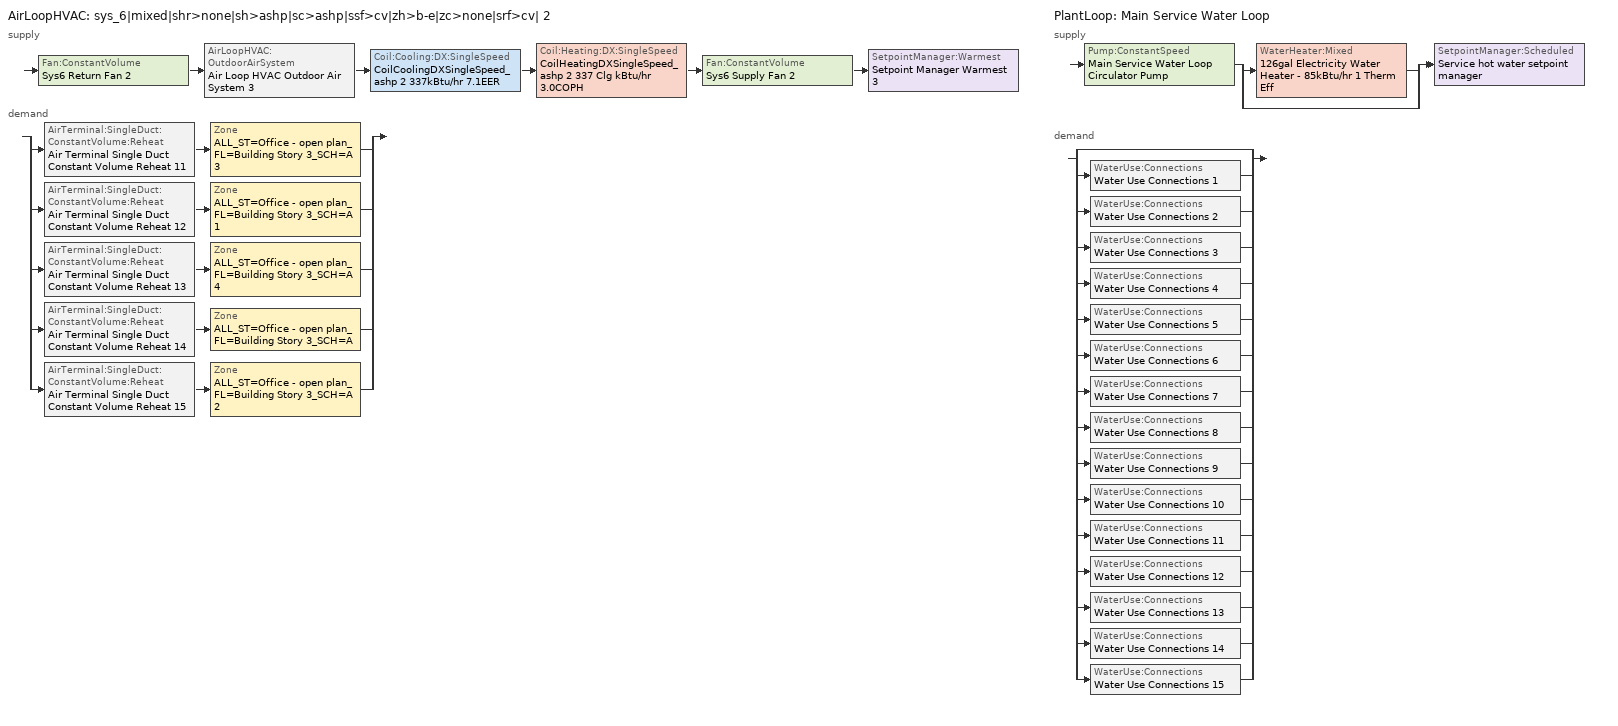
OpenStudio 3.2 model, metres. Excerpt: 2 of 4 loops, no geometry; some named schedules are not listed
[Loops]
AirLoopHVAC 'sys_6|mixed|shr>none|sh>ashp|sc>ashp|ssf>cv|zh>b-e|zc>none|srf>cv| 2'
 supply: Fan:ConstantVolume 'Sys6 Return Fan 2' > AirLoopHVAC:OutdoorAirSystem 'Air Loop HVAC Outdoor Air System 3' > Coil:Cooling:DX:SingleSpeed 'CoilCoolingDXSingleSpeed_ashp 2 337kBtu/hr 7.1EER' > Coil:Heating:DX:SingleSpeed 'CoilHeatingDXSingleSpeed_ashp 2 337 Clg kBtu/hr 3.0COPH' > Fan:ConstantVolume 'Sys6 Supply Fan 2' > SetpointManager:Warmest 'Setpoint Manager Warmest 3'
 demand: split
  | AirTerminal:SingleDuct:ConstantVolume:Reheat 'Air Terminal Single Duct Constant Volume Reheat 11' > Zone 'ALL_ST=Office - open plan_FL=Building Story 3_SCH=A 3'
  | AirTerminal:SingleDuct:ConstantVolume:Reheat 'Air Terminal Single Duct Constant Volume Reheat 12' > Zone 'ALL_ST=Office - open plan_FL=Building Story 3_SCH=A 1'
  | AirTerminal:SingleDuct:ConstantVolume:Reheat 'Air Terminal Single Duct Constant Volume Reheat 13' > Zone 'ALL_ST=Office - open plan_FL=Building Story 3_SCH=A 4'
  | AirTerminal:SingleDuct:ConstantVolume:Reheat 'Air Terminal Single Duct Constant Volume Reheat 14' > Zone 'ALL_ST=Office - open plan_FL=Building Story 3_SCH=A'
  | AirTerminal:SingleDuct:ConstantVolume:Reheat 'Air Terminal Single Duct Constant Volume Reheat 15' > Zone 'ALL_ST=Office - open plan_FL=Building Story 3_SCH=A 2'
PlantLoop 'Main Service Water Loop'
 supply: Pump:ConstantSpeed 'Main Service Water Loop Circulator Pump' > split
  | WaterHeater:Mixed '126gal Electricity Water Heater - 85kBtu/hr 1 Therm Eff'
  | bypass
  join > SetpointManager:Scheduled 'Service hot water setpoint manager'
 demand: split
  | bypass
  | WaterUse:Connections 'Water Use Connections 1'
  | WaterUse:Connections 'Water Use Connections 2'
  | WaterUse:Connections 'Water Use Connections 3'
  | WaterUse:Connections 'Water Use Connections 4'
  | WaterUse:Connections 'Water Use Connections 5'
  | WaterUse:Connections 'Water Use Connections 6'
  | WaterUse:Connections 'Water Use Connections 7'
  | WaterUse:Connections 'Water Use Connections 8'
  | WaterUse:Connections 'Water Use Connections 9'
  | WaterUse:Connections 'Water Use Connections 10'
  | WaterUse:Connections 'Water Use Connections 11'
  | WaterUse:Connections 'Water Use Connections 12'
  | WaterUse:Connections 'Water Use Connections 13'
  | WaterUse:Connections 'Water Use Connections 14'
  | WaterUse:Connections 'Water Use Connections 15'
[Sizing:Zone] Zone Cooling Design Supply Air Temperature Input Method=TemperatureDifference; Zone Cooling Design Supply Air Temperature {C}=14; Zone Cooling Design Supply Air Temperature Difference {deltaC}=11; Zone Heating Design Supply Air Temperature Input Method=TemperatureDifference; Zone Heating Design Supply Air Temperature {C}=40; Zone Heating Design Supply Air Temperature Difference {deltaC}=21; Zone Cooling Design Supply Air Humidity Ratio {kg-H2O/kg-air}=0.0085; Zone Heating Design Supply Air Humidity Ratio {kg-H2O/kg-air}=0.008; Zone Heating Sizing Factor=1.3; Zone Cooling Sizing Factor=1; Cooling Design Air Flow Method=DesignDay; Heating Design Air Flow Method=DesignDay; Account for Dedicated Outdoor Air System=No; Dedicated Outdoor Air System Control Strategy=NeutralSupplyAir; Dedicated Outdoor Air Low Setpoint Temperature for Design {C}=autosize; Dedicated Outdoor Air High Setpoint Temperature for Design {C}=autosize
ALL_ST=Office - open plan_FL=Building Story 3_SCH=A; ALL_ST=Office - open plan_FL=Building Story 3_SCH=A 1; ALL_ST=Office - open plan_FL=Building Story 3_SCH=A 2; ALL_ST=Office - open plan_FL=Building Story 3_SCH=A 3; ALL_ST=Office - open plan_FL=Building Story 3_SCH=A 4
[Zone equipment]
ALL_ST=Office - open plan_FL=Building Story 3_SCH=A: Zone HVAC Baseboard Convective Electric 14, Air Terminal Single Duct Constant Volume Reheat 14
ALL_ST=Office - open plan_FL=Building Story 3_SCH=A 1: Zone HVAC Baseboard Convective Electric 12, Air Terminal Single Duct Constant Volume Reheat 12
ALL_ST=Office - open plan_FL=Building Story 3_SCH=A 2: Zone HVAC Baseboard Convective Electric 15, Air Terminal Single Duct Constant Volume Reheat 15
ALL_ST=Office - open plan_FL=Building Story 3_SCH=A 3: Zone HVAC Baseboard Convective Electric 11, Air Terminal Single Duct Constant Volume Reheat 11
ALL_ST=Office - open plan_FL=Building Story 3_SCH=A 4: Zone HVAC Baseboard Convective Electric 13, Air Terminal Single Duct Constant Volume Reheat 13
[AirLoopHVAC]
sys_6|mixed|shr>none|sh>ashp|sc>ashp|ssf>cv|zh>b-e|zc>none|srf>cv| 2: Availability Schedule=sys_6|mixed|shr>none|sh>ashp|sc>ashp|ssf>cv|zh>b-e|zc>none|srf>cv| 2 Occ Sch; Design Supply Air Flow Rate {m3/s}=autosize; Design Return Air Flow Fraction of Supply Air Flow=1
[Sizing:System]
sys_6|mixed|shr>none|sh>ashp|sc>ashp|ssf>cv|zh>b-e|zc>none|srf>cv| 2: Type of Load to Size On=Sensible; Design Outdoor Air Flow Rate {m3/s}=Autosize; Central Heating Maximum System Air Flow Ratio=0.3; Preheat Design Temperature {C}=7; Preheat Design Humidity Ratio {kg-H2O/kg-Air}=0.008; Precool Design Temperature {C}=12.8; Precool Design Humidity Ratio {kg-H2O/kg-Air}=0.008; Central Cooling Design Supply Air Temperature {C}=13; Central Heating Design Supply Air Temperature {C}=13.1; Sizing Option=NonCoincident; 100% Outdoor Air in Cooling=No; 100% Outdoor Air in Heating=No; Central Cooling Design Supply Air Humidity Ratio {kg-H2O/kg-Air}=0.0085; Central Heating Design Supply Air Humidity Ratio {kg-H2O/kg-Air}=0.008; Cooling Design Air Flow Method=DesignDay; Cooling Design Air Flow Rate {m3/s}=0; Heating Design Air Flow Method=DesignDay; Heating Design Air Flow Rate {m3/s}=0; System Outdoor Air Method=ZoneSum; Zone Maximum Outdoor Air Fraction=1; Cooling Supply Air Flow Rate Per Floor Area {m3/s-m2}=0.00996765; Cooling Fraction of Autosized Cooling Supply Air Flow Rate=1; Cooling Supply Air Flow Rate Per Unit Cooling Capacity {m3/s-W}=3.94755e-05; Heating Supply Air Flow Rate Per Floor Area {m3/s-m2}=0.00996765; Heating Fraction of Autosized Heating Supply Air Flow Rate=1; Heating Fraction of Autosized Cooling Supply Air Flow Rate=1; Heating Supply Air Flow Rate Per Unit Heating Capacity {m3/s-W}=3.15882e-05; Cooling Design Capacity Method=CoolingDesignCapacity; Cooling Design Capacity {W}=autosize; Cooling Design Capacity Per Floor Area {W/m2}=234.7; Fraction of Autosized Cooling Design Capacity=1; Heating Design Capacity Method=HeatingDesignCapacity; Heating Design Capacity {W}=autosize; Heating Design Capacity Per Floor Area {W/m2}=157; Fraction of Autosized Heating Design Capacity=1; Central Cooling Capacity Control Method=OnOff
[Fan:ConstantVolume] Availability Schedule=Always On Discrete; Fan Total Efficiency=0.39975; Pressure Rise {Pa}=640; Maximum Flow Rate {m3/s}=AutoSize; Motor Efficiency=0.615
Sys6 Supply Fan 2; Sys6 Return Fan 2
[Coil:Heating:DX:SingleSpeed]
CoilHeatingDXSingleSpeed_ashp 2 337 Clg kBtu/hr 3.0COPH: Availability Schedule=Always On Discrete; Rated Total Heating Capacity {W}=Autosize; Rated COP {W/W}=3.33563; Rated Air Flow Rate {m3/s}=Autosize; Rated Supply Fan Power Per Volume Flow Rate {W/(m3/s)}=773.3; Total Heating Capacity Function of Temperature Curve=DXHEAT-NECB2011-REF-CAPFT; Total Heating Capacity Function of Flow Fraction Curve=DXHEAT-NECB2011-REF-CAPFFLOW; Energy Input Ratio Function of Temperature Curve=DXHEAT-NECB2011-REF-EIRFT; Energy Input Ratio Function of Flow Fraction Curve=DXHEAT-NECB2011-REF-EIRFFLOW; Part Load Fraction Correlation Curve=DXHEAT-NECB2011-REF-PLFFPLR; Minimum Outdoor Dry-Bulb Temperature for Compressor Operation {C}=-10; Defrost Strategy=Resistive; Defrost Control=Timed; Defrost Time Period Fraction=0.166667; Resistive Defrost Heater Capacity {W}=2000
[Coil:Cooling:DX:SingleSpeed]
CoilCoolingDXSingleSpeed_ashp 2 337kBtu/hr 7.1EER: Availability Schedule=Always On Discrete; Rated Total Cooling Capacity {W}=autosize; Rated Sensible Heat Ratio=autosize; Rated COP {W/W}=2.50032; Rated Air Flow Rate {m3/s}=autosize; Rated Evaporator Fan Power Per Volume Flow Rate {W/(m3/s)}=773.3; Total Cooling Capacity Function of Temperature Curve=DXCOOL-NECB2011-REF-CAPFT; Total Cooling Capacity Function of Flow Fraction Curve=DXCOOL-NECB2011-REF-CAPFFLOW; Energy Input Ratio Function of Temperature Curve=DXCOOL-NECB2011-REF-COOLEIRFT; Energy Input Ratio Function of Flow Fraction Curve=DXCOOL-NECB2011-REF-COOLEIRFFLOW; Part Load Fraction Correlation Curve=DXCOOL-NECB2011-REF-COOLPLFFPLR; Minimum Outdoor Dry-Bulb Temperature for Compressor Operation {C}=-25; Condenser Type=AirCooled; Evaporative Condenser Effectiveness=0; Evaporative Condenser Air Flow Rate {m3/s}=Autosize; Evaporative Condenser Pump Rated Power Consumption {W}=Autosize; Crankcase Heater Capacity {W}=0; Maximum Outdoor Dry-Bulb Temperature for Crankcase Heater Operation {C}=0; Basin Heater Capacity {W/K}=0; Basin Heater Setpoint Temperature {C}=10
[Controller:OutdoorAir]
Controller Outdoor Air 3: Minimum Outdoor Air Flow Rate {m3/s}=autosize; Maximum Outdoor Air Flow Rate {m3/s}=Autosize; Economizer Control Type=DifferentialEnthalpy; Economizer Control Action Type=ModulateFlow; Lockout Type=NoLockout; Minimum Limit Type=FixedMinimum; Minimum Outdoor Air Schedule=sys_6|mixed|shr>none|sh>ashp|sc>ashp|ssf>cv|zh>b-e|zc>none|srf>cv| 2 Occ Sch; Controller Mechanical Ventilation=Controller Mechanical Ventilation 3; High Humidity Control=No; Heat Recovery Bypass Control Type=BypassWhenWithinEconomizerLimits
[Controller:MechanicalVentilation]
Controller Mechanical Ventilation 3: Availability Schedule=Always On Discrete; System Outdoor Air Method=ZoneSum
[AirLoopHVAC:OutdoorAirSystem]
Air Loop HVAC Outdoor Air System 3: Controller=Controller Outdoor Air 3
[SetpointManager:Warmest]
Setpoint Manager Warmest 3: Control Variable=Temperature; Minimum Setpoint Temperature {C}=13; Maximum Setpoint Temperature {C}=24; Strategy=MaximumTemperature
[ZoneHVAC:Baseboard:Convective:Electric] Availability Schedule=Always On Discrete; Nominal Capacity {W}=autosize; Efficiency=1
Zone HVAC Baseboard Convective Electric 11; Zone HVAC Baseboard Convective Electric 12; Zone HVAC Baseboard Convective Electric 13; Zone HVAC Baseboard Convective Electric 14; Zone HVAC Baseboard Convective Electric 15
[Coil:Heating:Electric] Availability Schedule=Always On Discrete
Coil Heating Electric 11; Coil Heating Electric 12; Coil Heating Electric 13; Coil Heating Electric 14; Coil Heating Electric 15
[AirTerminal:SingleDuct:ConstantVolume:Reheat] Availability Schedule=Always On Discrete; Maximum Air Flow Rate {m3/s}=autosize; Maximum Hot Water or Steam Flow Rate {m3/s}=autosize; Minimum Hot Water or Steam Flow Rate {m3/s}=0; Convergence Tolerance=0.001; Maximum Reheat Air Temperature {C}=35
Name | Reheat Coil
Air Terminal Single Duct Constant Volume Reheat 11 | Coil Heating Electric 11
Air Terminal Single Duct Constant Volume Reheat 12 | Coil Heating Electric 12
Air Terminal Single Duct Constant Volume Reheat 13 | Coil Heating Electric 13
Air Terminal Single Duct Constant Volume Reheat 14 | Coil Heating Electric 14
Air Terminal Single Duct Constant Volume Reheat 15 | Coil Heating Electric 15
[PlantLoop]
Main Service Water Loop: Glycol Concentration=0; Maximum Loop Temperature {C}=60; Minimum Loop Temperature {C}=10; Plant Loop Volume {m3}=Autocalculate; Load Distribution Scheme=Optimal
[Sizing:Plant]
Main Service Water Loop: Loop Type=Heating; Design Loop Exit Temperature {C}=60; Loop Design Temperature Difference {deltaC}=5; Sizing Option=NonCoincident; Zone Timesteps in Averaging Window=1; Coincident Sizing Factor Mode=None
[SetpointManager:Scheduled]
Service hot water setpoint manager: Control Variable=Temperature; Schedule=Service Water Loop Temp - 140F
[Pump:ConstantSpeed]
Main Service Water Loop Circulator Pump: Rated Flow Rate {m3/s}=autosize; Rated Pump Head {Pa}=87091.2; Rated Power Consumption {W}=autosize; Motor Efficiency=0.7; Fraction of Motor Inefficiencies to Fluid Stream=0; Pump Control Type=Intermittent; Design Power Sizing Method=PowerPerFlowPerPressure; Design Electric Power per Unit Flow Rate {W/(m3/s)}=348701.1; Design Shaft Power per Unit Flow Rate per Unit Head {W-s/m3-Pa}=1.28205
[WaterHeater:Mixed]
126gal Electricity Water Heater - 85kBtu/hr 1 Therm Eff: Tank Volume {m3}=0.477587; Setpoint Temperature Schedule=Service Water Loop Temp - 140F; Deadband Temperature Difference {deltaC}=2; Maximum Temperature Limit {C}=60; Heater Control Type=Cycle; Heater Maximum Capacity {W}=24953.9; Heater Fuel Type=Electricity; Heater Thermal Efficiency=1; Off Cycle Parasitic Fuel Consumption Rate {W}=59.1908; Off Cycle Parasitic Fuel Type=Electricity; Off Cycle Parasitic Heat Fraction to Tank=0.8; On Cycle Parasitic Fuel Consumption Rate {W}=59.1908; On Cycle Parasitic Fuel Type=Electricity; On Cycle Parasitic Heat Fraction to Tank=0; Ambient Temperature Indicator=Schedule; Ambient Temperature Schedule=Water Heater Ambient Temp Schedule - 70.0f; Off Cycle Loss Coefficient to Ambient Temperature {W/K}=3.1134; On Cycle Loss Coefficient to Ambient Temperature {W/K}=3.1134; Use Side Effectiveness=1; Source Side Effectiveness=1; Use Side Design Flow Rate {m3/s}=autosize; Source Side Design Flow Rate {m3/s}=autosize; Indirect Water Heating Recovery Time {hr}=1.5; Source Side Flow Control Mode=IndirectHeatPrimarySetpoint
[WaterHeater:Sizing]
126gal Electricity Water Heater - 85kBtu/hr 1 Therm Eff: Design Mode=PeakDraw; Time Storage Can Meet Peak Draw {hr}=0.538503; Time for Tank Recovery {hr}=0; Nominal Tank Volume for Autosizing Plant Connections {m3}=1
[WaterUse:Connections] Drain Water Heat Exchanger Type=None; Drain Water Heat Exchanger Destination=Plant
Name | Water Use Equipment Name 1
Water Use Connections 1 | Core_bottom Service Water Use 0.38gal/min
Water Use Connections 2 | Core_mid Service Water Use 0.38gal/min
Water Use Connections 3 | Core_top Service Water Use 0.38gal/min
Water Use Connections 4 | Perimeter_bot_zn_1 Service Water Use 0.08gal/min
Water Use Connections 5 | Perimeter_bot_zn_2 Service Water Use 0.05gal/min
Water Use Connections 6 | Perimeter_bot_zn_3 Service Water Use 0.08gal/min
Water Use Connections 7 | Perimeter_bot_zn_4 Service Water Use 0.05gal/min
Water Use Connections 8 | Perimeter_mid_zn_1 Service Water Use 0.08gal/min
Water Use Connections 9 | Perimeter_mid_zn_2 Service Water Use 0.05gal/min
Water Use Connections 10 | Perimeter_mid_zn_3 Service Water Use 0.08gal/min
Water Use Connections 11 | Perimeter_mid_zn_4 Service Water Use 0.05gal/min
Water Use Connections 12 | Perimeter_top_zn_1 Service Water Use 0.08gal/min
Water Use Connections 13 | Perimeter_top_zn_2 Service Water Use 0.05gal/min
Water Use Connections 14 | Perimeter_top_zn_3 Service Water Use 0.08gal/min
Water Use Connections 15 | Perimeter_top_zn_4 Service Water Use 0.05gal/min
[WaterUse:Equipment:Definition]
Name | Peak Flow Rate {m3/s} | Target Temperature Schedule | Sensible Fraction Schedule | Latent Fraction Schedule
Core_bottom Service Water Use Def 0.38gal/min | 2.38083e-05 | Schedule Ruleset 5 | Schedule Ruleset 3 | Schedule Ruleset 4
Core_mid Service Water Use Def 0.38gal/min | 2.38083e-05 | Schedule Ruleset 8 | Schedule Ruleset 6 | Schedule Ruleset 7
Core_top Service Water Use Def 0.38gal/min | 2.38083e-05 | Schedule Ruleset 11 | Schedule Ruleset 9 | Schedule Ruleset 10
Perimeter_bot_zn_1 Service Water Use Def 0.08gal/min | 5.01899e-06 | Schedule Ruleset 14 | Schedule Ruleset 12 | Schedule Ruleset 13
Perimeter_bot_zn_2 Service Water Use Def 0.05gal/min | 3.17744e-06 | Schedule Ruleset 17 | Schedule Ruleset 15 | Schedule Ruleset 16
Perimeter_bot_zn_3 Service Water Use Def 0.08gal/min | 5.01899e-06 | Schedule Ruleset 20 | Schedule Ruleset 18 | Schedule Ruleset 19
Perimeter_bot_zn_4 Service Water Use Def 0.05gal/min | 3.17723e-06 | Schedule Ruleset 23 | Schedule Ruleset 21 | Schedule Ruleset 22
Perimeter_mid_zn_1 Service Water Use Def 0.08gal/min | 5.01899e-06 | Schedule Ruleset 26 | Schedule Ruleset 24 | Schedule Ruleset 25
Perimeter_mid_zn_2 Service Water Use Def 0.05gal/min | 3.17744e-06 | Schedule Ruleset 29 | Schedule Ruleset 27 | Schedule Ruleset 28
Perimeter_mid_zn_3 Service Water Use Def 0.08gal/min | 5.01899e-06 | Schedule Ruleset 32 | Schedule Ruleset 30 | Schedule Ruleset 31
Perimeter_mid_zn_4 Service Water Use Def 0.05gal/min | 3.17723e-06 | Schedule Ruleset 35 | Schedule Ruleset 33 | Schedule Ruleset 34
Perimeter_top_zn_1 Service Water Use Def 0.08gal/min | 5.01899e-06 | Schedule Ruleset 38 | Schedule Ruleset 36 | Schedule Ruleset 37
Perimeter_top_zn_2 Service Water Use Def 0.05gal/min | 3.17744e-06 | Schedule Ruleset 41 | Schedule Ruleset 39 | Schedule Ruleset 40
Perimeter_top_zn_3 Service Water Use Def 0.08gal/min | 5.01899e-06 | Schedule Ruleset 44 | Schedule Ruleset 42 | Schedule Ruleset 43
Perimeter_top_zn_4 Service Water Use Def 0.05gal/min | 3.17723e-06 | Schedule Ruleset 47 | Schedule Ruleset 45 | Schedule Ruleset 46
[WaterUse:Equipment] Flow Rate Fraction Schedule=NECB-A-Service Water Heating
Name | Water Use Equipment Definition | Space
Core_bottom Service Water Use 0.38gal/min | Core_bottom Service Water Use Def 0.38gal/min | Core_bottom
Core_mid Service Water Use 0.38gal/min | Core_mid Service Water Use Def 0.38gal/min | Core_mid
Core_top Service Water Use 0.38gal/min | Core_top Service Water Use Def 0.38gal/min | Core_top
Perimeter_bot_zn_1 Service Water Use 0.08gal/min | Perimeter_bot_zn_1 Service Water Use Def 0.08gal/min | Perimeter_bot_ZN_1
Perimeter_bot_zn_2 Service Water Use 0.05gal/min | Perimeter_bot_zn_2 Service Water Use Def 0.05gal/min | Perimeter_bot_ZN_2
Perimeter_bot_zn_3 Service Water Use 0.08gal/min | Perimeter_bot_zn_3 Service Water Use Def 0.08gal/min | Perimeter_bot_ZN_3
Perimeter_bot_zn_4 Service Water Use 0.05gal/min | Perimeter_bot_zn_4 Service Water Use Def 0.05gal/min | Perimeter_bot_ZN_4
Perimeter_mid_zn_1 Service Water Use 0.08gal/min | Perimeter_mid_zn_1 Service Water Use Def 0.08gal/min | Perimeter_mid_ZN_1
Perimeter_mid_zn_2 Service Water Use 0.05gal/min | Perimeter_mid_zn_2 Service Water Use Def 0.05gal/min | Perimeter_mid_ZN_2
Perimeter_mid_zn_3 Service Water Use 0.08gal/min | Perimeter_mid_zn_3 Service Water Use Def 0.08gal/min | Perimeter_mid_ZN_3
Perimeter_mid_zn_4 Service Water Use 0.05gal/min | Perimeter_mid_zn_4 Service Water Use Def 0.05gal/min | Perimeter_mid_ZN_4
Perimeter_top_zn_1 Service Water Use 0.08gal/min | Perimeter_top_zn_1 Service Water Use Def 0.08gal/min | Perimeter_top_ZN_1
Perimeter_top_zn_2 Service Water Use 0.05gal/min | Perimeter_top_zn_2 Service Water Use Def 0.05gal/min | Perimeter_top_ZN_2
Perimeter_top_zn_3 Service Water Use 0.08gal/min | Perimeter_top_zn_3 Service Water Use Def 0.08gal/min | Perimeter_top_ZN_3
Perimeter_top_zn_4 Service Water Use 0.05gal/min | Perimeter_top_zn_4 Service Water Use Def 0.05gal/min | Perimeter_top_ZN_4
[Schedule:Ruleset]
Service Water Loop Temp - 140F: Default Day Schedule=Service Water Loop Temp - 140F Default
Water Heater Ambient Temp Schedule - 70.0f: Default Day Schedule=Water Heater Ambient Temp Schedule - 70.0f Default
Schedule Ruleset 3: Default Day Schedule=Schedule Day 8
Schedule Ruleset 4: Default Day Schedule=Schedule Day 9
Schedule Ruleset 5: Default Day Schedule=Schedule Day 10
NECB-A-Service Water Heating: Default Day Schedule=NECB-A-Service Water Heating Default
Schedule Ruleset 6: Default Day Schedule=Schedule Day 11
Schedule Ruleset 7: Default Day Schedule=Schedule Day 12
Schedule Ruleset 8: Default Day Schedule=Schedule Day 13
Schedule Ruleset 9: Default Day Schedule=Schedule Day 14
Schedule Ruleset 10: Default Day Schedule=Schedule Day 15
Schedule Ruleset 11: Default Day Schedule=Schedule Day 16
sys_6|mixed|shr>none|sh>ashp|sc>ashp|ssf>cv|zh>b-e|zc>none|srf>cv| 2 Occ Sch: Default Day Schedule=sys_6|mixed|shr>none|sh>ashp|sc>ashp|ssf>cv|zh>b-e|zc>none|srf>cv| 2 Occ Sch Default; Summer Design Day Schedule=sys_6|mixed|shr>none|sh>ashp|sc>ashp|ssf>cv|zh>b-e|zc>none|srf>cv| 2 Occ Sch Summer Design Day; Winter Design Day Schedule=sys_6|mixed|shr>none|sh>ashp|sc>ashp|ssf>cv|zh>b-e|zc>none|srf>cv| 2 Occ Sch Winter Design Day
[Schedule:Day]
Service Water Loop Temp - 140F Default: 24, 0, 60
Water Heater Ambient Temp Schedule - 70.0f Default: 24, 0, 21.1111
NECB-A-Service Water Heating Default: 7, 0, 0.05, 8, 0, 0.1, 10, 0, 0.5, 16, 0, 0.9, 17, 0, 0.7, 18, 0, 0.5, 19, 0, 0.3, 22, 0, 0.2, 24, 0, 0.05
sys_6|mixed|shr>none|sh>ashp|sc>ashp|ssf>cv|zh>b-e|zc>none|srf>cv| 2 Occ Sch Default: 8, 0, 0, 19, 0, 1, 24, 0, 0
sys_6|mixed|shr>none|sh>ashp|sc>ashp|ssf>cv|zh>b-e|zc>none|srf>cv| 2 Occ Sch Winter Design Day; sys_6|mixed|shr>none|sh>ashp|sc>ashp|ssf>cv|zh>b-e|zc>none|srf>cv| 2 Occ Sch Summer Design Day: 24, 0, 1
[Schedule:Rule] Date Specification Type=DateRange; Start Month=1; Start Day=1; End Month=12; End Day=31
Name | Schedule Ruleset | Rule Order | Day Schedule | Apply Monday | Apply Tuesday | Apply Wednesday | Apply Thursday | Apply Friday | Apply Saturday | Apply Sunday
Schedule Rule 17 | NECB-A-Service Water Heating | 2 | NECB-A-Service Water Heating Default|Wkdy Day | Yes | Yes | Yes | Yes | Yes
Schedule Rule 18 | NECB-A-Service Water Heating | 1 | NECB-A-Service Water Heating Sat Day |  |  |  |  |  | Yes
Schedule Rule 19 | NECB-A-Service Water Heating | 0 | NECB-A-Service Water Heating Sun|Hol Day |  |  |  |  |  |  | Yes
sys_6|mixed|shr>none|sh>ashp|sc>ashp|ssf>cv|zh>b-e|zc>none|srf>cv| 2 Occ Sch Sunday Rule | sys_6|mixed|shr>none|sh>ashp|sc>ashp|ssf>cv|zh>b-e|zc>none|srf>cv| 2 Occ Sch | 0 | sys_6|mixed|shr>none|sh>ashp|sc>ashp|ssf>cv|zh>b-e|zc>none|srf>cv| 2 Occ Sch Sunday |  |  |  |  |  | Yes | Yes
[Schedule:Constant]
Always On Discrete: Value=1
[Curve:Cubic]
Name | Coefficient1 Constant | Coefficient2 x | Coefficient3 x**2 | Coefficient4 x**3 | Minimum Value of x | Maximum Value of x
DXHEAT-NECB2011-REF-CAPFT | 0.729009 | 0.0319275 | 0.000136404 | -8.748e-06 | -20 | 20
DXHEAT-NECB2011-REF-CAPFFLOW | 0.84 | 0.16 | 0 | 0 | 0.5 | 1.5
DXHEAT-NECB2011-REF-EIRFT | 1.2183 | -0.03612 | 0.00142 | -2.68e-05 | -20 | 20
DXHEAT-NECB2011-REF-PLFFPLR | 0.3696 | 2.3362 | -2.9577 | 1.2596 | 0.7 | 1
DXCOOL-NECB2011-REF-COOLPLFFPLR | 0.0277 | 4.9151 | -8.184 | 4.2702 | 0.7 | 1
[Curve:Quadratic]
Name | Coefficient1 Constant | Coefficient2 x | Coefficient3 x**2 | Minimum Value of x | Maximum Value of x
DXHEAT-NECB2011-REF-EIRFFLOW | 1.3824 | -0.4336 | 0.0512 | 0 | 1
DXCOOL-NECB2011-REF-CAPFFLOW | 0.8 | 0.2 | 0 | 0.5 | 1.5
DXCOOL-NECB2011-REF-COOLEIRFFLOW | 1.1552 | -0.1808 | 0.0256 | 0.5 | 1.5
[Curve:Biquadratic] Minimum Value of x=13; Maximum Value of x=24; Minimum Value of y=24; Maximum Value of y=46
Name | Coefficient1 Constant | Coefficient2 x | Coefficient3 x**2 | Coefficient4 y | Coefficient5 y**2 | Coefficient6 x*y
DXCOOL-NECB2011-REF-CAPFT | 0.867905 | 0.0142459 | 0.00055436 | -0.0075575 | 3.3e-05 | -0.0001918
DXCOOL-NECB2011-REF-COOLEIRFT | 0.114171 | 0.0281822 | -0.0004199 | 0.0214108 | 0.000161028 | -0.000679104
